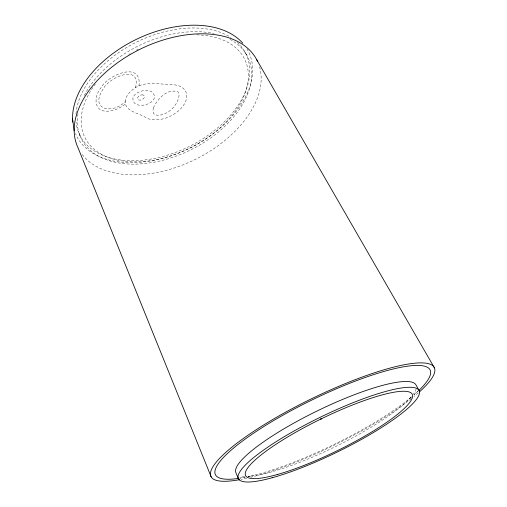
<?xml version="1.0" encoding="UTF-8"?>
<svg xmlns="http://www.w3.org/2000/svg" width="507" height="507" viewBox="0 0 507 507"><rect width="100%" height="100%" fill="white"/><g stroke="black" fill="none" stroke-linecap="round" stroke-linejoin="round"><path stroke-width="0.38" stroke-dasharray="2.54 1.9" d="M135.451 87.8C141.656 63.438 108.929 77.14 103.447 88.643C88.921 109.626 112.009 114.918 125.305 101.539M138.943 85.962C142.429 60.13 107.11 75.22 100.804 88.034C95.151 94.581 92.806 108.669 103.808 111.001C111.641 112.123 119.31 108.644 125.489 104.1M409.339 398.895L411.076 397.304M413.978 394.668L418.047 390.967M239.602 478.076L245.008 477.15M248.094 476.624L251.18 476.098M245.23 52.474L247.22 55.96M79.149 133.709L80.67 137.422M418.256 392.919A124.234 25.844 -26 0 1 413.883 396.607M411.228 398.743A124.234 25.844 -26 0 1 250.699 477.271M246.675 478.234A124.234 25.844 -26 0 1 241.059 479.413M259.578 66.886A99.594 61.62 -26 0 1 194.846 159.642A99.594 61.62 -26 0 1 81.716 153.868M246.928 48.818A95.734 60.548 -26 0 1 189.833 148.006A95.734 60.548 -26 0 1 75.492 133.512M237.352 42.392A92.464 58.457 -26 0 1 189.105 146.536A92.464 58.457 -26 0 1 76.063 122.098M75.993 113.739A92.464 58.457 -26 0 1 136.522 42.106A92.464 58.457 -26 0 1 230.698 37.341M416.133 388.951A100.158 20.027 -26 0 1 413.313 394.218M411.215 396.835A100.158 20.027 -26 0 1 334.303 447.161A100.158 20.027 -26 0 1 247.758 476.346M244.685 476.358A100.158 20.027 -26 0 1 240.857 475.908M418.022 391.252A119.43 24.824 -26 0 1 413.997 394.877M411.494 397A119.43 24.824 -26 0 1 248.443 476.586M245.223 477.264A119.43 24.824 -26 0 1 239.868 478.215M230.039 39.356A92.724 58.191 -26 0 1 189.7 150.376A92.724 58.191 -26 0 1 78.173 112.934M84.333 95.367A92.724 58.191 -26 0 1 213.929 33.544M196.722 34.85A88.953 55.795 -26 0 1 239.735 104.341A88.953 55.795 -26 0 1 122.89 161.061A88.953 55.795 -26 0 1 95.316 84.073M128.848 54.458A88.953 55.795 -26 0 1 130.166 53.666M136.288 50.237A88.953 55.795 -26 0 1 138.386 49.154M125.343 100.367C123.885 111.768 139.419 112.941 146.136 117.814A24.659 15.457 -25.8 0 0 182.571 106.597A24.659 15.457 -25.8 0 0 171.968 84.707C159.464 84.415 145.192 80.474 134.14 88.554A19.634 12.599 -24.7 0 0 125.343 100.367M132.973 97.648C131.668 109.271 151.289 106.216 154.242 98.257C155.896 86.45 135.756 89.486 132.973 97.648M153.494 107.744L152.949 110.602L153.298 112.941L154.515 114.614C165.574 118.27 179.662 104.67 179.06 93.643L177.925 91.862C167.621 88.009 157.284 98.935 153.494 107.744M142.968 94.961L142.15 94.872A3.669 2.358 -24.5 0 0 138.132 96.837A3.669 2.358 -24.5 0 0 138.417 99.797L139.102 100.05A3.669 2.358 -24.5 0 0 143.918 98.174A3.669 2.358 -24.5 0 0 142.968 94.961"/><path stroke-width="0.76" d="M320.5 419.036L321.064 419.042M321.242 418.959L321.742 418.509M321.096 418.674L321.438 418.541M256.719 59.737L434.442 367.892M418.972 390.308L415.86 384.737A100.158 20.027 -26 0 0 317.059 411.012A100.158 20.027 -26 0 0 235.869 472.606L238.341 478.481M211.172 476.884L77.805 147.239A99.594 61.62 -26 0 1 141.624 48.482A99.594 61.62 -26 0 1 257.404 61.106M72.558 118.841L74.18 130.888M239.519 479.698A124.234 25.844 -26 0 1 239.253 441.458A124.234 25.844 -26 0 1 388.977 368.374A124.234 25.844 -26 0 1 419.428 391.879M72.742 122.098A95.734 60.548 -26 0 1 138.684 38.253A95.734 60.548 -26 0 1 242.758 43.177M238.417 478.437A119.43 24.824 -26 0 1 244.152 439.835A119.43 24.824 -26 0 1 384.686 371.232A119.43 24.824 -26 0 1 419.08 390.244M272.145 477.759A100.513 19.355 -26 0 0 418.49 396.094A100.513 19.355 -26 0 0 295.701 430.075A100.513 19.355 -26 0 0 272.145 477.759M277.259 474.539A92.705 17.834 -26 0 0 411.779 399.161A92.705 17.834 -26 0 0 297.742 431.127A92.705 17.834 -26 0 0 277.259 474.539"/></g></svg>
